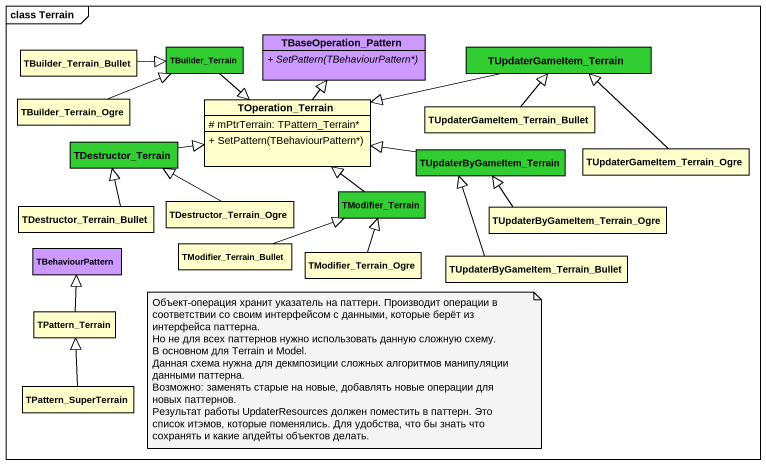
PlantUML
@startuml
mainframe class Terrain
hide circle
hide empty members
skinparam classAttributeIconSize 0
class TBuilder_Terrain #32CD32
class TBaseOperation_Pattern #CC99FF {
  {abstract} + SetPattern(TBehaviourPattern*)
}
class TUpdaterGameItem_Terrain #32CD32
class TBuilder_Terrain_Bullet
class TBuilder_Terrain_Ogre
class TOperation_Terrain {
  # mPtrTerrain: TPattern_Terrain*
  + SetPattern(TBehaviourPattern*)
}
class "TUpdaterGameItem_Terrain_Bullet" as TUpdaterGameItem_Terrain_2
class TDestructor_Terrain #32CD32
class TUpdaterByGameItem_Terrain #32CD32
class "TUpdaterGameItem_Terrain_Ogre" as TUpdaterGameItem_Terrain_3
class TDestructor_Terrain_Bullet
class TDestructor_Terrain_Ogre
class TModifier_Terrain #32CD32
class "TUpdaterByGameItem_Terrain_Ogre" as TUpdaterByGameItem_Terrain_2
class TBehaviourPattern #CC99FF
class TModifier_Terrain_Bullet
class TModifier_Terrain_Ogre
class "TUpdaterByGameItem_Terrain_Bullet" as TUpdaterByGameItem_Terrain_3
class TPattern_Terrain
class TPattern_SuperTerrain
TBuilder_Terrain --|> TOperation_Terrain
TUpdaterGameItem_Terrain -left-|> TOperation_Terrain
TBuilder_Terrain_Bullet -right-|> TBuilder_Terrain
TBuilder_Terrain_Ogre -right-|> TBuilder_Terrain
TOperation_Terrain -up-|> TBaseOperation_Pattern
TUpdaterGameItem_Terrain_2 -up-|> TUpdaterGameItem_Terrain
TDestructor_Terrain -right-|> TOperation_Terrain
TUpdaterByGameItem_Terrain -left-|> TOperation_Terrain
TUpdaterGameItem_Terrain_3 -up-|> TUpdaterGameItem_Terrain
TDestructor_Terrain_Bullet -up-|> TDestructor_Terrain
TDestructor_Terrain_Ogre -left-|> TDestructor_Terrain
TModifier_Terrain -up-|> TOperation_Terrain
TUpdaterByGameItem_Terrain_2 -up-|> TUpdaterByGameItem_Terrain
TModifier_Terrain_Bullet -right-|> TModifier_Terrain
TModifier_Terrain_Ogre -up-|> TModifier_Terrain
TUpdaterByGameItem_Terrain_3 -up-|> TUpdaterByGameItem_Terrain
TPattern_Terrain -up-|> TBehaviourPattern
TPattern_SuperTerrain -up-|> TPattern_Terrain
note as N1
  Объект-операция хранит указатель на паттерн. Производит операции в соответствии со своим интерфейсом с данными, которые берёт из интерфейса паттерна.
  Но не для всех паттернов нужно использовать данную сложную схему.
  В основном для Terrain и Model.
  Данная схема нужна для декмпозиции сложных алгоритмов манипуляции данными паттерна.
  Возможно: заменять старые на новые, добавлять новые операции для новых паттернов.
  Результат работы UpdaterResources должен поместить в паттерн. Это список итэмов, которые поменялись. Для удобства, что бы знать что сохранять и какие апдейты объектов делать.
end note
@enduml
